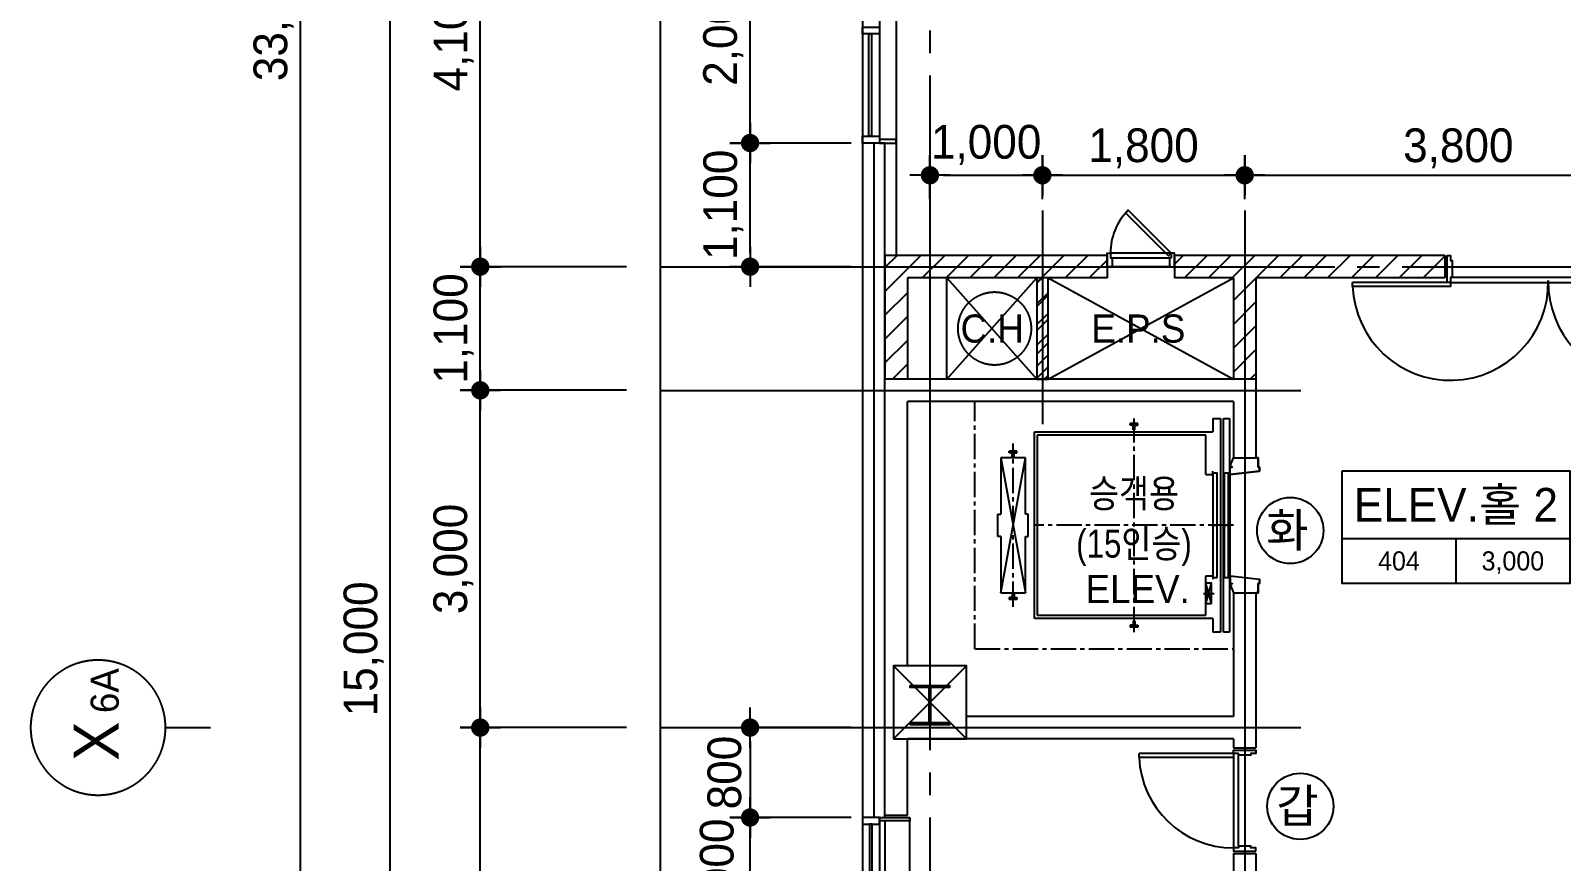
# Model space of a CAD drawing. Extents: x 14243673 to 14321835, y -1804798 to -1750552.
# Drawn here: x 14243673 to 14257290, y -1785939 to -1778549 of the extents above; entities that cross this region are included whole.
import ezdxf
from ezdxf.enums import TextEntityAlignment as Align

# ---------------------------------------------------------------- set-up
doc = ezdxf.new("R2010")
doc.units = 0
doc.header["$LTSCALE"] = 100
doc.header["$MEASUREMENT"] = 0
doc.header["$PDSIZE"] = -10
doc.linetypes.add('CEN', pattern=[66, 60, -2, 2, -2])
doc.linetypes.add('CENTER2', pattern=[1.125, 0.75, -0.125, 0.125, -0.125])
doc.layers.get('0').update_dxf_attribs({"linetype": 'CONTINUOUS'})
doc.layers.get('Defpoints').update_dxf_attribs({"linetype": 'CONTINUOUS'})
for name, color, linetype in [('0-내벽고정식', 7, 'CONTINUOUS'), ('8', 8, 'CONTINUOUS'), ('AXIS', 7, 'CEN'), ('CEN', 1, 'CEN'), ('COL', 2, 'CONTINUOUS'), ('col2', 3, 'CONTINUOUS'), ('DIM', 7, 'CONTINUOUS'), ('elev', 7, 'CONTINUOUS'), ('HAT', 5, 'CONTINUOUS'), ('HOISTWAY', 9, 'CONTINUOUS'), ('TEXT', 2, 'CONTINUOUS'), ('TEXT1', 7, 'CONTINUOUS'), ('WALL', 2, 'CONTINUOUS'), ('WALL-1', 7, 'CONTINUOUS'), ('WALLBR', 3, 'CONTINUOUS'), ('WID', 4, 'CONTINUOUS'), ('WINE', 8, 'CONTINUOUS'), ('지시선', 7, 'CONTINUOUS')]:
    doc.layers.add(name, color=color, linetype=linetype)
doc.styles.add('HY울를도M', font='HYWULM.TTF')
doc.styles.add('굴림', font='H2HDRM.TTF')
doc.styles.add('돋음', font='Dotum.ttf', dxfattribs={"height": 3})
doc.dimstyles.new('DIM100', dxfattribs={"dimtxt": 300, "dimasz": 120, "dimexe": 1, "dimexo": 100, "dimgap": 60, "dimtad": 1, "dimdec": 4, "dimzin": 0, "dimdsep": 46, "dimlunit": 6, "dimtxsty": '굴림', "dimblk": 'DOTT', "dimcen": 0.09, "dimadec": 0, "dimazin": 0, "dimtfac": 1, "dimtdec": 4, "dimtofl": 0, "dimtmove": 2, "dimatfit": 2, "dimldrblk": 'DOTT', "dimfxl": 1, "dimtolj": 1, "dimtzin": 0, "dimarcsym": 0})
doc.dimstyles.new('DIM50', dxfattribs={"dimscale": 50, "dimtxt": 3, "dimasz": 1.2, "dimexe": 1, "dimexo": 1, "dimgap": 0.6, "dimtad": 1, "dimdec": 4, "dimzin": 0, "dimdsep": 46, "dimlunit": 6, "dimtxsty": '굴림', "dimblk": 'DOTT', "dimcen": 0.09, "dimadec": 0, "dimazin": 0, "dimtfac": 1, "dimtdec": 4, "dimtofl": 0, "dimtmove": 2, "dimatfit": 2, "dimldrblk": 'DOTT', "dimfxl": 1, "dimtolj": 1, "dimtzin": 0, "dimarcsym": 0})
pattern_1 = [(45, (1561426.7, -3035737.57), (-106.0660172, 106.0660172), [])]

# ---------------------------------------------------------------- blocks, each defined once
blk = doc.blocks.new('승객용15인승')
at = {"layer": 'elev', "color": 4, "ltscale": 5}
for p, q in [((-90, -1550), (-90, 350)), ((-90, 350), (-35, 350)), ((-35, 350), (-35, -600)), ((-80, -1065), (-80, -135)), ((-80, -135), (-45, -135)), ((-45, -1065), (-45, -135)), ((-90, -600), (-45, -600)), ((-35, -600), (-35, -1550)), ((-80, -1065), (-45, -1065)), ((-35, -1550), (-90, -1550))]:
    blk.add_line(p, q, dxfattribs=at)
at = {"layer": 'elev', "color": 8, "ltscale": 5}
for p, q in [((-1994, 44), (-1994, 60)), ((-1926, 60), (-1994, 60)), ((-1968, 44), (-1994, 44)), ((-1968, 0), (-1968, 44)), ((-1952, 0), (-1952, 44)), ((-1952, 44), (-1926, 44)), ((-1926, 44), (-1926, 60)), ((-2070, 0), (-1850, -1200)), ((-2070, -1200), (-1850, 0)), ((-2070, 0), (-2070, -500)), ((-1850, 0), (-2070, 0)), ((-1850, -500), (-1850, 0)), ((-2095, -700), (-2095, -500)), ((-2095, -500), (-2070, -500)), ((-1825, -500), (-1850, -500)), ((-1825, -700), (-1825, -500)), ((-2070, -700), (-2095, -700)), ((-2070, -700), (-2070, -1200)), ((-1850, -1200), (-1850, -700)), ((-1850, -700), (-1825, -700)), ((-2070, -1200), (-1850, -1200)), ((-1968, -1200), (-1968, -1244)), ((-1952, -1200), (-1952, -1244)), ((-1994, -1244), (-1994, -1260)), ((-1968, -1244), (-1994, -1244)), ((-1926, -1260), (-1994, -1260)), ((-1952, -1244), (-1926, -1244)), ((-1926, -1244), (-1926, -1260))]:
    blk.add_line(p, q, dxfattribs=at)
at = {"layer": 'HOISTWAY', "ltscale": 5}
for p, q in [((-919, 290), (-919, 306)), ((-851, 306), (-919, 306)), ((-893, 290), (-919, 290)), ((-893, 250), (-893, 290)), ((-877, 290), (-851, 290)), ((-877, 250), (-877, 290)), ((-851, 290), (-851, 306)), ((-185, 350), (-185, 230)), ((-185, 350), (-115, 350)), ((-115, 350), (-115, -1550)), ((-1770, 230), (-185, 230)), ((-1770, -1430), (-1770, 230)), ((-245, 200), (-1745, 200)), ((-1745, 200), (-1745, -1400)), ((-893, 250), (-877, 250)), ((-245, -150), (-245, 200)), ((-185, -150), (-185, -120)), ((-180, -1065), (-180, -135)), ((-180, -135), (-145, -135)), ((-145, -1065), (-145, -135)), ((-245, -150), (-185, -150)), ((-180, -600), (-145, -600)), ((-245, -1400), (-245, -1050)), ((-245, -1050), (-185, -1050)), ((-185, -1050), (-185, -1080)), ((-180, -1065), (-145, -1065)), ((-185, -1430), (-1770, -1430)), ((-1745, -1400), (-245, -1400)), ((-893, -1490), (-919, -1490)), ((-919, -1490), (-919, -1506)), ((-893, -1450), (-877, -1450)), ((-893, -1450), (-893, -1490)), ((-877, -1450), (-877, -1490)), ((-877, -1490), (-851, -1490)), ((-851, -1490), (-851, -1506)), ((-185, -1430), (-185, -1550)), ((-851, -1506), (-919, -1506)), ((-115, -1550), (-185, -1550))]:
    blk.add_line(p, q, dxfattribs=at)
at = {"layer": 'HOISTWAY', "color": 1, "linetype": 'CENTER2', "ltscale": 3}
for p, q in [((-885, -1550), (-885, 350)), ((-1960, -1326), (-1960, 127)), ((0, -600), (-1770, -600))]:
    blk.add_line(p, q, dxfattribs=at)
at = {"layer": 'HOISTWAY', "ltscale": 200}
for p, q in [((-268, -1206), (-172, -1206)), ((-245, -1296), (-195, -1116)), ((-195, -1296), (-245, -1116))]:
    blk.add_line(p, q, dxfattribs=at)
at = {"layer": 'HOISTWAY'}
blk.add_lwpolyline([(-195, -1296), (-195, -1116), (-245, -1116), (-245, -1296)], close=True, dxfattribs=at)
blk = doc.blocks.new('DOTT')
for p, q in [((0, 1.5), (0, -1.5)), ((-1.5, 0), (1.5, 0))]:
    blk.add_line(p, q)
at = {"color": 6, "const_width": 0.68}
blk.add_lwpolyline([(-0.34, 0, 1), (0.34, 0, 1)], format="xyb", close=True, dxfattribs=at)
blk = doc.blocks.new('*D25')
at = {"layer": 'Defpoints', "color": 0, "lineweight": -3}
for p in [(14246073, -1761549), (14249273, -1761549), (14249273, -1795249)]:
    blk.add_point(p, dxfattribs=at)
at = {"layer": 'DIM', "color": 7, "lineweight": -2}
for p, q in [((14248973, -1761549), (14245973, -1761549)), ((14246073, -1795129), (14246073, -1761669)), ((14248973, -1795249), (14245973, -1795249))]:
    blk.add_line(p, q, dxfattribs=at)
at = {"layer": 'DIM', "color": 7, "lineweight": -2, "xscale": 120, "yscale": 120, "zscale": 120}
for p, rotation in [((14246073, -1761549), 90), ((14246073, -1795249), 270)]:
    blk.add_blockref('DOTT', p, dxfattribs=dict(at, rotation=rotation))
at = {"layer": 'DIM', "color": 3, "insert": (14245834, -1778399), "char_height": 300, "attachment_point": 5, "rotation": 90, "style": '굴림'}
blk.add_mtext('\\A1;33,700', dxfattribs=at)
blk = doc.blocks.new('*D29')
at = {"layer": 'Defpoints', "color": 0, "lineweight": -3}
for p in [(14246873, -1776549), (14249273, -1776549), (14249273, -1791549)]:
    blk.add_point(p, dxfattribs=at)
at = {"layer": 'DIM', "color": 7, "lineweight": -2}
for p, q in [((14248973, -1776549), (14246773, -1776549)), ((14246873, -1791429), (14246873, -1776669)), ((14248973, -1791549), (14246773, -1791549))]:
    blk.add_line(p, q, dxfattribs=at)
at = {"layer": 'DIM', "color": 7, "lineweight": -2, "xscale": 120, "yscale": 120, "zscale": 120}
for p, rotation in [((14246873, -1776549), 90), ((14246873, -1791549), 270)]:
    blk.add_blockref('DOTT', p, dxfattribs=dict(at, rotation=rotation))
at = {"layer": 'DIM', "color": 3, "insert": (14246635, -1784049), "char_height": 300, "attachment_point": 5, "rotation": 90, "style": '굴림'}
blk.add_mtext('\\A1;15,000', dxfattribs=at)
blk = doc.blocks.new('*D31')
at = {"layer": 'Defpoints', "color": 0, "lineweight": -3}
for p in [(14247673, -1776549), (14249273, -1776549), (14249273, -1780649)]:
    blk.add_point(p, dxfattribs=at)
at = {"layer": 'DIM', "color": 7, "lineweight": -2}
for p, q in [((14248973, -1776549), (14247573, -1776549)), ((14247673, -1780529), (14247673, -1776669)), ((14248973, -1780649), (14247573, -1780649))]:
    blk.add_line(p, q, dxfattribs=at)
at = {"layer": 'DIM', "color": 7, "lineweight": -2, "xscale": 120, "yscale": 120, "zscale": 120}
for p, rotation in [((14247673, -1776549), 90), ((14247673, -1780649), 270)]:
    blk.add_blockref('DOTT', p, dxfattribs=dict(at, rotation=rotation))
at = {"layer": 'DIM', "color": 3, "insert": (14247435, -1778599), "char_height": 300, "attachment_point": 5, "rotation": 90, "style": '굴림'}
blk.add_mtext('\\A1;4,100', dxfattribs=at)
blk = doc.blocks.new('*D32')
at = {"layer": 'Defpoints', "color": 0, "lineweight": -3}
for p in [(14247673, -1784749), (14249273, -1784749), (14249273, -1791549)]:
    blk.add_point(p, dxfattribs=at)
at = {"layer": 'DIM', "color": 7, "lineweight": -2}
for p, q in [((14248973, -1784749), (14247573, -1784749)), ((14247673, -1791429), (14247673, -1784869)), ((14248973, -1791549), (14247573, -1791549))]:
    blk.add_line(p, q, dxfattribs=at)
at = {"layer": 'DIM', "color": 7, "lineweight": -2, "xscale": 120, "yscale": 120, "zscale": 120}
for p, rotation in [((14247673, -1784749), 90), ((14247673, -1791549), 270)]:
    blk.add_blockref('DOTT', p, dxfattribs=dict(at, rotation=rotation))
at = {"layer": 'DIM', "color": 3, "insert": (14247434, -1788149), "char_height": 300, "attachment_point": 5, "rotation": 90, "style": '굴림'}
blk.add_mtext('\\A1;6,800', dxfattribs=at)
blk = doc.blocks.new('*D33')
at = {"layer": 'Defpoints', "color": 0, "lineweight": -3}
for p in [(14247673, -1780649), (14249273, -1780649), (14249273, -1781749)]:
    blk.add_point(p, dxfattribs=at)
at = {"layer": 'DIM', "color": 7, "lineweight": -2}
for p, q in [((14248973, -1780649), (14247573, -1780649)), ((14247673, -1781629), (14247673, -1780769)), ((14248973, -1781749), (14247573, -1781749))]:
    blk.add_line(p, q, dxfattribs=at)
at = {"layer": 'DIM', "color": 7, "lineweight": -2, "xscale": 120, "yscale": 120, "zscale": 120}
for p, rotation in [((14247673, -1780649), 90), ((14247673, -1781749), 270)]:
    blk.add_blockref('DOTT', p, dxfattribs=dict(at, rotation=rotation))
at = {"layer": 'DIM', "color": 3, "insert": (14247435, -1781199), "char_height": 300, "attachment_point": 5, "rotation": 90, "style": '굴림'}
blk.add_mtext('\\A1;1,100', dxfattribs=at)
blk = doc.blocks.new('*D34')
at = {"layer": 'Defpoints', "color": 0, "lineweight": -3}
for p in [(14247673, -1781749), (14249273, -1781749), (14249273, -1784749)]:
    blk.add_point(p, dxfattribs=at)
at = {"layer": 'DIM', "color": 7, "lineweight": -2}
for p, q in [((14248973, -1781749), (14247573, -1781749)), ((14247673, -1784629), (14247673, -1781869)), ((14248973, -1784749), (14247573, -1784749))]:
    blk.add_line(p, q, dxfattribs=at)
at = {"layer": 'DIM', "color": 7, "lineweight": -2, "xscale": 120, "yscale": 120, "zscale": 120}
for p, rotation in [((14247673, -1781749), 90), ((14247673, -1784749), 270)]:
    blk.add_blockref('DOTT', p, dxfattribs=dict(at, rotation=rotation))
at = {"layer": 'DIM', "color": 3, "insert": (14247434, -1783249), "char_height": 300, "attachment_point": 5, "rotation": 90, "style": '굴림'}
blk.add_mtext('\\A1;3,000', dxfattribs=at)
blk = doc.blocks.new('TT1')
at = {"layer": 'TEXT1'}
for p, q in [((-1013, -600), (1013, -600)), ((0, -600), (0, -1000))]:
    blk.add_line(p, q, dxfattribs=at)
blk.add_lwpolyline([(-1013, 0), (1013, 0), (1013, -1000), (-1013, -1000)], close=True, dxfattribs=at)
blk = doc.blocks.new('*D124')
at = {"layer": 'Defpoints', "color": 0, "lineweight": -3, "ltscale": 3}
for p in [(14250073, -1777549), (14251073, -1777549), (14251073, -1779549)]:
    blk.add_point(p, dxfattribs=at)
at = {"layer": 'DIM', "color": 7, "lineweight": -2, "ltscale": 3}
for p, q in [((14250973, -1777549), (14250072, -1777549)), ((14250073, -1779429), (14250073, -1777669)), ((14250973, -1779549), (14250072, -1779549))]:
    blk.add_line(p, q, dxfattribs=at)
at = {"layer": 'DIM', "color": 7, "lineweight": -2, "ltscale": 3, "xscale": 120, "yscale": 120, "zscale": 120}
for p, rotation in [((14250073, -1777549), 90), ((14250073, -1779549), 270)]:
    blk.add_blockref('DOTT', p, dxfattribs=dict(at, rotation=rotation))
at = {"layer": 'DIM', "color": 3, "ltscale": 3, "insert": (14249834, -1778549), "char_height": 300, "attachment_point": 5, "rotation": 90, "style": '굴림'}
blk.add_mtext('\\A1;2,000', dxfattribs=at)
blk = doc.blocks.new('*D125')
at = {"layer": 'Defpoints', "color": 0, "lineweight": -3, "ltscale": 3}
for p in [(14250073, -1779549), (14251073, -1779549), (14251073, -1780649)]:
    blk.add_point(p, dxfattribs=at)
at = {"layer": 'DIM', "color": 7, "lineweight": -2, "ltscale": 3}
for p, q in [((14250973, -1779549), (14250072, -1779549)), ((14250073, -1780529), (14250073, -1779669)), ((14250973, -1780649), (14250072, -1780649))]:
    blk.add_line(p, q, dxfattribs=at)
at = {"layer": 'DIM', "color": 7, "lineweight": -2, "ltscale": 3, "xscale": 120, "yscale": 120, "zscale": 120}
for p, rotation in [((14250073, -1779549), 90), ((14250073, -1780649), 270)]:
    blk.add_blockref('DOTT', p, dxfattribs=dict(at, rotation=rotation))
at = {"layer": 'DIM', "color": 3, "ltscale": 3, "insert": (14249835, -1780099), "char_height": 300, "attachment_point": 5, "rotation": 90, "style": '굴림'}
blk.add_mtext('\\A1;1,100', dxfattribs=at)
blk = doc.blocks.new('*D129')
at = {"layer": 'Defpoints', "color": 0, "lineweight": -3, "ltscale": 3}
for p in [(14251073, -1784749), (14250073, -1785549), (14251073, -1785549)]:
    blk.add_point(p, dxfattribs=at)
at = {"layer": 'DIM', "color": 7, "lineweight": -2, "ltscale": 3}
for p, q in [((14250973, -1784749), (14250072, -1784749)), ((14250073, -1784869), (14250073, -1785429)), ((14250973, -1785549), (14250072, -1785549))]:
    blk.add_line(p, q, dxfattribs=at)
at = {"layer": 'DIM', "color": 7, "lineweight": -2, "ltscale": 3, "xscale": 120, "yscale": 120, "zscale": 120}
for p, rotation in [((14250073, -1784749), 90), ((14250073, -1785549), 270)]:
    blk.add_blockref('DOTT', p, dxfattribs=dict(at, rotation=rotation))
at = {"layer": 'DIM', "color": 3, "ltscale": 3, "insert": (14249846, -1785149), "char_height": 300, "attachment_point": 5, "rotation": 90, "style": '굴림'}
blk.add_mtext('\\A1;800', dxfattribs=at)
blk = doc.blocks.new('*D130')
at = {"layer": 'Defpoints', "color": 0, "lineweight": -3, "ltscale": 3}
for p in [(14250073, -1785549), (14251073, -1785549), (14251073, -1786549)]:
    blk.add_point(p, dxfattribs=at)
at = {"layer": 'DIM', "color": 7, "lineweight": -2, "ltscale": 3}
for p, q in [((14250973, -1785549), (14250072, -1785549)), ((14250073, -1786429), (14250073, -1785669)), ((14250973, -1786549), (14250072, -1786549))]:
    blk.add_line(p, q, dxfattribs=at)
at = {"layer": 'DIM', "color": 7, "lineweight": -2, "ltscale": 3, "xscale": 120, "yscale": 120, "zscale": 120}
for p, rotation in [((14250073, -1785549), 90), ((14250073, -1786549), 270)]:
    blk.add_blockref('DOTT', p, dxfattribs=dict(at, rotation=rotation))
at = {"layer": 'DIM', "color": 3, "ltscale": 3, "insert": (14249804, -1786049), "char_height": 300, "attachment_point": 5, "rotation": 90, "style": '굴림'}
blk.add_mtext('\\A1;1,000', dxfattribs=at)
blk = doc.blocks.new('BOMBOM_S')
at = {"color": 7}
blk.add_line((0, 0.4), (0, 0), dxfattribs=at)
blk.add_lwpolyline([(-0.6, 1, 1), (0.6, 1, 1), (-0.6, 1, 1)], format="xyb", dxfattribs=at)
at = {"color": 1, "style": '돋음'}
for tag, p, height in [('X', (-0.295, 0.816), 0.4), ('N', (0.129, 0.816), 0.25)]:
    blk.add_attdef(tag, p, '', height=height, dxfattribs=at)
blk = doc.blocks.new('*D151')
at = {"layer": 'Defpoints', "color": 0, "lineweight": -3, "ltscale": 3}
for p in [(14252673, -1779836), (14251673, -1780149), (14252673, -1780149)]:
    blk.add_point(p, dxfattribs=at)
at = {"layer": 'DIM', "color": 7, "lineweight": -2, "ltscale": 3}
for p, q in [((14251673, -1780049), (14251673, -1779835)), ((14251793, -1779836), (14252553, -1779836)), ((14252673, -1780049), (14252673, -1779835))]:
    blk.add_line(p, q, dxfattribs=at)
at = {"layer": 'DIM', "color": 7, "lineweight": -2, "ltscale": 3, "xscale": 120, "yscale": 120, "zscale": 120, "rotation": 180}
blk.add_blockref('DOTT', (14251673, -1779836), dxfattribs=at)
at = {"layer": 'DIM', "color": 7, "lineweight": -2, "ltscale": 3, "xscale": 120, "yscale": 120, "zscale": 120}
blk.add_blockref('DOTT', (14252673, -1779836), dxfattribs=at)
at = {"layer": 'DIM', "color": 3, "ltscale": 3, "insert": (14252173, -1779566), "char_height": 300, "attachment_point": 5, "style": '굴림'}
blk.add_mtext('\\A1;1,000', dxfattribs=at)
blk = doc.blocks.new('*D152')
at = {"layer": 'Defpoints', "color": 0, "lineweight": -3, "ltscale": 3}
for p in [(14254473, -1779836), (14252673, -1780149), (14254473, -1780149)]:
    blk.add_point(p, dxfattribs=at)
at = {"layer": 'DIM', "color": 7, "lineweight": -2, "ltscale": 3}
for p, q in [((14252673, -1780049), (14252673, -1779835)), ((14252793, -1779836), (14254353, -1779836)), ((14254473, -1780049), (14254473, -1779835))]:
    blk.add_line(p, q, dxfattribs=at)
at = {"layer": 'DIM', "color": 7, "lineweight": -2, "ltscale": 3, "xscale": 120, "yscale": 120, "zscale": 120, "rotation": 180}
blk.add_blockref('DOTT', (14252673, -1779836), dxfattribs=at)
at = {"layer": 'DIM', "color": 7, "lineweight": -2, "ltscale": 3, "xscale": 120, "yscale": 120, "zscale": 120}
blk.add_blockref('DOTT', (14254473, -1779836), dxfattribs=at)
at = {"layer": 'DIM', "color": 3, "ltscale": 3, "insert": (14253573, -1779597), "char_height": 300, "attachment_point": 5, "style": '굴림'}
blk.add_mtext('\\A1;1,800', dxfattribs=at)
blk = doc.blocks.new('D600')
at = {"layer": 'WID'}
for p, q in [((0, -255), (0, 255)), ((80, 255), (80, -255)), ((120, -270), (120, 270))]:
    blk.add_line(p, q, dxfattribs=at)
for points in [[(90, 300), (120, 300), (120, 270), (80, 270), (80, 255), (0, 255), (0, 270), (0, 270), (0, 300), (90, 300)], [(120, -270), (97, -247), (478, 135), (502, 112)], [(90, -300), (120, -300), (120, -270), (80, -270), (80, -255), (0, -255), (0, -270), (0, -270), (0, -300), (90, -300)]]:
    blk.add_lwpolyline(points, dxfattribs=at)
blk.add_lwpolyline([(120, -270), (502, 112, 0.198912), (120, 270, 0.198912)], format="xyb", dxfattribs=at)
blk = doc.blocks.new('*D164')
at = {"layer": 'Defpoints', "color": 0, "lineweight": -3, "ltscale": 3}
for p in [(14258273, -1779836), (14254473, -1780149), (14258273, -1780149)]:
    blk.add_point(p, dxfattribs=at)
at = {"layer": 'DIM', "color": 7, "lineweight": -2, "ltscale": 3}
for p, q in [((14254473, -1780049), (14254473, -1779835)), ((14254593, -1779836), (14258153, -1779836)), ((14258273, -1780049), (14258273, -1779835))]:
    blk.add_line(p, q, dxfattribs=at)
at = {"layer": 'DIM', "color": 7, "lineweight": -2, "ltscale": 3, "xscale": 120, "yscale": 120, "zscale": 120, "rotation": 180}
blk.add_blockref('DOTT', (14254473, -1779836), dxfattribs=at)
at = {"layer": 'DIM', "color": 7, "lineweight": -2, "ltscale": 3, "xscale": 120, "yscale": 120, "zscale": 120}
blk.add_blockref('DOTT', (14258273, -1779836), dxfattribs=at)
at = {"layer": 'DIM', "color": 3, "ltscale": 3, "insert": (14256373, -1779597), "char_height": 300, "attachment_point": 5, "style": '굴림'}
blk.add_mtext('\\A1;3,800', dxfattribs=at)

msp = doc.modelspace()

# ---------------------------------------------------------------- hatches: boundary and pattern name
at = {"layer": 'HAT', "lineweight": -3, "ltscale": 200}
h = msp.add_hatch(dxfattribs=at)
h.set_pattern_fill('_USER,N', color=256, scale=150, angle=45, style=0, pattern_type=0)
h.set_pattern_definition(pattern_1)
h.paths.add_polyline_path([(14251273.21251, -1780549.19177), (14253248.21251, -1780549.19177), (14253248.21251, -1780749.19177), (14251473.21251, -1780749.19177), (14251473.21251, -1781649.19177), (14251273.21251, -1781649.19177), (14251273.21251, -1780549.19177)])
h = msp.add_hatch(dxfattribs=at)
h.set_pattern_fill('_USER,N', color=256, scale=150, angle=45, style=0, pattern_type=0)
h.set_pattern_definition(pattern_1)
h.paths.add_polyline_path([(14253848.21251, -1780549.19177), (14253848.21251, -1780749.19177), (14254373.21251, -1780749.19177), (14254373.21251, -1781649.19177), (14254573.21251, -1781649.19177), (14254573.21251, -1780749.19177), (14256253.21251, -1780749.19177), (14256253.21251, -1780549.19177)])
at = {"layer": 'HAT'}
h = msp.add_hatch(dxfattribs=at)
h.set_pattern_fill('_USER', color=256, scale=130, angle=45, style=0, pattern_type=0)
h.set_pattern_definition([(45, (13330882.55, -2364625.65), (-91.923882, 91.923882), [])])
h.paths.add_polyline_path([(14252623.21251, -1781649.19177), (14252723.21251, -1781649.19177), (14252723.21251, -1780749.19177), (14252623.21251, -1780749.19177)])
at = {"layer": 'HAT', "lineweight": -3, "ltscale": 200}
h = msp.add_hatch(dxfattribs=at)
h.set_pattern_fill('_USER,N', color=256, scale=150, angle=45, style=0, pattern_type=0)
h.set_pattern_definition(pattern_1)
h.paths.add_polyline_path([(14252623.21251, -1781649.19177), (14252723.21251, -1781649.19177), (14252723.21251, -1780749.19177), (14252623.21251, -1780749.19177)])

# ---------------------------------------------------------------- linework, layer by layer
at = {"layer": '0-내벽고정식'}
msp.add_line((14251373.21251, -1779549.19177), (14251373.21251, -1780549.19177), dxfattribs=at)
at = {"layer": '8'}
for p, q in [((14254340.21251, -1782499.19177), (14254340.21251, -1783399.19177)), ((14254340.21251, -1783399.19177), (14254340.21251, -1782499.19177))]:
    msp.add_line(p, q, dxfattribs=at)
at = {"layer": 'CEN', "linetype": 'CEN'}
for p, q in [((14251673.21251, -1759149.19177), (14251673.21251, -1799049.19177)), ((14251673.21251, -1759149.19177), (14251673.21251, -1799049.19177)), ((14252673.21251, -1780149.19177), (14252673.21251, -1782049.19177)), ((14254473.21251, -1780149.19177), (14254473.21251, -1799049.19177)), ((14249273.21251, -1780649.19177), (14262173.21251, -1780649.19177)), ((14251823.21251, -1781649.19177), (14251823.21251, -1780749.19177)), ((14251823.21251, -1781649.19177), (14251823.21251, -1780749.19177)), ((14251823.21251, -1781649.19177), (14252623.21251, -1780749.19177)), ((14251823.21251, -1780749.19177), (14252623.21251, -1781649.19177)), ((14252723.21251, -1781649.19177), (14254373.21251, -1780749.19177)), ((14252723.21251, -1780749.19177), (14254373.21251, -1781649.19177)), ((14249273.21251, -1781749.19177), (14254973.21251, -1781749.19177)), ((14249273.21251, -1784749.19177), (14254973.21251, -1784749.19177))]:
    msp.add_line(p, q, dxfattribs=at)
msp.add_circle((14252248.21251, -1781199.19177), 325, dxfattribs=at)
at = {"layer": 'COL'}
msp.add_line((14254373.21251, -1782349.19177), (14254573.21251, -1782349.19177), dxfattribs=at)
for points in [[(14251998.21251, -1784649.19177), (14251998.21251, -1784199.19177), (14251473.21251, -1784199.19177)], [(14251273.21251, -1785529.19177), (14251473.21251, -1785529.19177)]]:
    msp.add_lwpolyline(points, dxfattribs=at)
at = {"layer": 'col2'}
msp.add_lwpolyline([(14251498.21251, -1784724.19177), (14251498.21251, -1784705.19177), (14251667.21251, -1784705.19177), (14251667.21251, -1784393.19177), (14251498.21251, -1784393.19177), (14251498.21251, -1784374.19177), (14251848.21251, -1784374.19177), (14251848.21251, -1784393.19177), (14251679.21251, -1784393.19177), (14251679.21251, -1784705.19177), (14251848.21251, -1784705.19177), (14251848.21251, -1784724.19177)], close=True, dxfattribs=at)
at = {"layer": 'Defpoints'}
for p, q in [((14251348.21251, -1784849.19177), (14251998.21251, -1784199.19177)), ((14251998.21251, -1784849.19177), (14251348.21251, -1784199.19177))]:
    msp.add_line(p, q, dxfattribs=at)
at = {"layer": 'Defpoints', "color": 76}
msp.add_lwpolyline([(14249273.21251, -1799049.19177), (14313273.21251, -1799049.19177), (14313273.21251, -1759149.19177), (14249273.21251, -1759149.19177)], close=True, dxfattribs=at)
at = {"layer": 'Defpoints'}
msp.add_lwpolyline([(14251348.21251, -1784849.19177), (14251998.21251, -1784849.19177), (14251998.21251, -1784199.19177), (14251348.21251, -1784199.19177)], close=True, dxfattribs=at)
at = {"layer": 'elev', "color": 8, "linetype": 'CENTER2', "ltscale": 3}
for q in [(14252073.21251, -1781849.19177), (14254373.21251, -1784049.19177)]:
    msp.add_line((14252073.21251, -1784049.19177), q, dxfattribs=at)
at = {"layer": 'elev'}
for p, q in [((14254340.21251, -1782429.19177), (14254373.21251, -1782349.19177)), ((14254340.21251, -1783469.19177), (14254373.21251, -1783549.19177))]:
    msp.add_line(p, q, dxfattribs=at)
at = {"layer": 'elev', "color": 4}
for points in [[(14254605.21251, -1782429.19177), (14254593.21251, -1782429.19177), (14254593.21251, -1782349.19177), (14254573.21251, -1782349.19177), (14254573.21251, -1782349.19177), (14254591.21251, -1782349.19177), (14254591.21251, -1782431.19177), (14254603.21251, -1782431.19177), (14254603.21251, -1782467.40755), (14254342.21251, -1782496.94991), (14254342.21251, -1782431.19177), (14254360.33964, -1782431.19177), (14254360.33964, -1782429.19177), (14254340.21251, -1782429.19177), (14254340.21251, -1782499.19177), (14254605.21251, -1782469.19177)], [(14254605.21251, -1783469.19177), (14254593.21251, -1783469.19177), (14254593.21251, -1783549.19177), (14254573.21251, -1783549.19177), (14254573.21251, -1783549.19177), (14254591.21251, -1783549.19177), (14254591.21251, -1783467.19177), (14254603.21251, -1783467.19177), (14254603.21251, -1783430.976), (14254342.21251, -1783401.43364), (14254342.21251, -1783467.19177), (14254360.33964, -1783467.19177), (14254360.33964, -1783469.19177), (14254340.21251, -1783469.19177), (14254340.21251, -1783399.19177), (14254605.21251, -1783429.19177)]]:
    msp.add_lwpolyline(points, close=True, dxfattribs=at)
at = {"layer": 'WALL'}
for p, q in [((14251273.21251, -1785529.19177), (14251273.21251, -1781649.19177)), ((14254573.21251, -1781649.19177), (14251273.21251, -1781649.19177)), ((14254573.21251, -1781649.19177), (14254573.21251, -1782349.19177)), ((14251473.21251, -1784199.19177), (14251473.21251, -1781849.19177)), ((14254373.21251, -1781849.19177), (14251473.21251, -1781849.19177)), ((14254373.21251, -1781849.19177), (14254373.21251, -1782349.19177)), ((14254373.21251, -1783549.19177), (14254373.21251, -1784649.19177)), ((14254373.21251, -1783549.19177), (14254573.21251, -1783549.19177)), ((14254573.21251, -1783549.19177), (14254573.21251, -1784929.19177)), ((14254373.21251, -1784649.19177), (14251998.21251, -1784649.19177)), ((14254373.21251, -1784849.19177), (14251473.21251, -1784849.19177)), ((14251473.21251, -1785529.19177), (14251473.21251, -1784849.19177)), ((14254373.21251, -1784849.19177), (14254373.21251, -1784929.19177)), ((14254373.21251, -1784929.19177), (14254573.21251, -1784929.19177)), ((14254373.21251, -1785869.19177), (14254373.21251, -1791749.19177)), ((14254373.21251, -1785869.19177), (14254573.21251, -1785869.19177)), ((14254573.21251, -1785869.19177), (14254573.21251, -1791224.19177))]:
    msp.add_line(p, q, dxfattribs=at)
at = {"layer": 'WALL-1', "color": 4}
for p, q in [((14251073.21251, -1779549.19177), (14251073.21251, -1785549.19177)), ((14251273.21251, -1779549.19177), (14251073.21251, -1779549.19177)), ((14251173.21251, -1779549.19177), (14251173.21251, -1785549.19177)), ((14251273.21251, -1785549.19177), (14251273.21251, -1779549.19177)), ((14254418.21251, -1784994.19177), (14254418.21251, -1784979.19177)), ((14251273.21251, -1785579.19177), (14251273.21251, -1786519.19177))]:
    msp.add_line(p, q, dxfattribs=at)
at = {"layer": 'WALLBR'}
for p, q in [((14253248.21251, -1780549.19177), (14251273.21251, -1780549.19177)), ((14251273.21251, -1780549.19177), (14251273.21251, -1781649.19177)), ((14253248.21251, -1780549.19177), (14253248.21251, -1780749.19177)), ((14254573.21251, -1780549.19177), (14253848.21251, -1780549.19177)), ((14253848.21251, -1780549.19177), (14253848.21251, -1780749.19177)), ((14256253.21251, -1780549.19177), (14254573.21251, -1780549.19177)), ((14256253.21251, -1780549.19177), (14256253.21251, -1780749.19177)), ((14253248.21251, -1780749.19177), (14251473.21251, -1780749.19177)), ((14251473.21251, -1780749.19177), (14251473.21251, -1781649.19177)), ((14254373.21251, -1780749.19177), (14253848.21251, -1780749.19177)), ((14254373.21251, -1780749.19177), (14254373.21251, -1781649.19177)), ((14254573.21251, -1780749.19177), (14254573.21251, -1781649.19177)), ((14256253.21251, -1780749.19177), (14254573.21251, -1780749.19177))]:
    msp.add_line(p, q, dxfattribs=at)
msp.add_lwpolyline([(14252623.21251, -1781649.19177), (14252723.21251, -1781649.19177), (14252723.21251, -1780749.19177), (14252623.21251, -1780749.19177)], close=True, dxfattribs=at)
at = {"layer": 'WID', "color": 8}
for p, q in [((14251073.21251, -1785549.19177), (14251073.21251, -1786549.19177)), ((14251223.21251, -1785549.19177), (14251223.21251, -1786549.19177)), ((14251493.21251, -1786519.19177), (14251493.21251, -1785549.19177))]:
    msp.add_line(p, q, dxfattribs=at)
at = {"layer": 'WID'}
for points in [[(14251223.21251, -1778519.19177), (14251223.21251, -1778579.19177), (14251073.21251, -1778579.19177), (14251073.21251, -1778519.19177)], [(14251154.21042, -1779489.35), (14251130.21251, -1779489.19177), (14251130.21332, -1778579.19177), (14251154.21332, -1778579.19177)], [(14251223.21251, -1779489.19177), (14251223.21251, -1779549.19177), (14251073.21251, -1779549.19177), (14251073.21251, -1779489.19177)], [(14251373.21251, -1779549.19177), (14251373.21251, -1779519.19177), (14251223.21251, -1779519.19177), (14251223.21251, -1779549.19177)], [(14251223.21251, -1785609.19177), (14251223.21251, -1785549.19177), (14251073.21251, -1785549.19177), (14251073.21251, -1785609.19177)], [(14251493.21251, -1785549.19177), (14251493.21251, -1785579.19177), (14251223.21251, -1785579.19177), (14251223.21251, -1785549.19177)], [(14251136.21251, -1785609.19177), (14251136.21251, -1786489.19177), (14251160.21251, -1786489.19177), (14251160.21251, -1785609.19177)]]:
    msp.add_lwpolyline(points, close=True, dxfattribs=at)
for points in [[(14256273.21251, -1780759.19177), (14256273.21251, -1780549.19177), (14256303.21251, -1780549.19177), (14256303.21251, -1780594.19177), (14256318.21251, -1780594.19177), (14256318.21251, -1780744.19177), (14256303.21251, -1780744.19177), (14256303.21251, -1780789.19177), (14256273.21251, -1780789.19177), (14256273.21251, -1780759.19177)], [(14256303.21251, -1780789.19177), (14256303.21251, -1780824.19177), (14255432.92189, -1780824.19177), (14255432.92189, -1780789.19177)], [(14256303.21251, -1780789.19177), (14255432.92189, -1780789.19177)], [(14254373.21251, -1784979.19177), (14254373.21251, -1785014.19177), (14253533.86433, -1785014.19177), (14253533.86433, -1784979.19177)], [(14254373.21251, -1784979.19177), (14253533.86433, -1784979.19177)], [(14254573.21251, -1784949.19177), (14254573.21251, -1784949.19177), (14254573.21251, -1784979.19177), (14254528.21251, -1784979.19177), (14254528.21251, -1784994.19177), (14254418.21251, -1784994.19177), (14254418.21251, -1784979.19177), (14254373.21251, -1784979.19177), (14254373.21251, -1784949.19177), (14254573.21251, -1784949.19177)], [(14254573.21251, -1785849.19177), (14254573.21251, -1785849.19177), (14254573.21251, -1785819.19177), (14254528.21251, -1785819.19177), (14254528.21251, -1785804.19177), (14254418.21251, -1785804.19177), (14254418.21251, -1785819.19177), (14254373.21251, -1785819.19177), (14254373.21251, -1785849.19177), (14254573.21251, -1785849.19177)]]:
    msp.add_lwpolyline(points, dxfattribs=at)
for centre, radius, start, end in [((14256302.86541, -1780789.36538), 870.64034, 182.292493966, 1.057024662), ((14258044.45523, -1780788.71266), 871.23328, 178.89205271, 267.61584623), ((14254373.26857, -1784979.05235), 840.13942, 182.397135332, 269.996177015)]:
    msp.add_arc(centre, radius, start, end, dxfattribs=at)
at = {"layer": 'WINE'}
for p, q in [((14251073.21251, -1777549.19177), (14251073.21251, -1779549.19177)), ((14251223.21251, -1777549.19177), (14251223.21251, -1779549.19177)), ((14251373.21251, -1777549.19177), (14251373.21251, -1779549.19177))]:
    msp.add_line(p, q, dxfattribs=at)
at = {"layer": 'WINE', "lineweight": -3, "ltscale": 200}
for p, q in [((14256303.21251, -1780789.19178), (14258008.21251, -1780789.19178)), ((14258028.21251, -1780744.19178), (14256318.21251, -1780744.19178)), ((14254418.21251, -1785804.19177), (14254418.21251, -1784994.19177)), ((14254373.21251, -1785014.19177), (14254373.21251, -1785819.19177))]:
    msp.add_line(p, q, dxfattribs=at)
at = {"layer": '지시선'}
for centre in [(14254877.93125, -1782996.20441), (14254967.69627, -1785449.19177)]:
    msp.add_circle(centre, 294.48376, dxfattribs=at)

# ---------------------------------------------------------------- block references
at = {"layer": 'AXIS', "xscale": 1000, "yscale": 1000, "zscale": 1000, "rotation": 90}
msp.add_blockref('BOMBOM_S', (14245273.21251, -1784749.19177), dxfattribs=at).add_auto_attribs({'X': 'X', 'N': '6A'})
at = {"layer": 'elev'}
msp.add_blockref('승객용15인승', (14254373.21251, -1782349.19177), dxfattribs=at)
at = {"layer": 'TEXT1'}
msp.add_blockref('TT1', (14256351.48128, -1782466.48127), dxfattribs=at)
at = {"layer": 'WID', "rotation": 90}
msp.add_blockref('D600', (14253548.21251, -1780649.19177), dxfattribs=at)

# ---------------------------------------------------------------- texts
at = {"layer": 'TEXT', "style": 'HY울를도M'}
for s, p in [('C.H', (14252227.01301, -1781199.19177)), ('E.P.S', (14253527.01301, -1781199.19177)), ('ELEV.', (14253521.33949, -1783516.49615))]:
    msp.add_text(s, height=250, dxfattribs=at).set_placement(p, align=Align.MIDDLE)
at = {"layer": 'TEXT', "style": 'HY울를도M', "width": 0.85}
for s, p in [('승객용', (14253488.21251, -1782663.80777)), ('(15인승)', (14253488.21251, -1783134.00787))]:
    msp.add_text(s, height=250, dxfattribs=at).set_placement(p, align=Align.MIDDLE)
at = {"layer": 'TEXT1', "style": 'HY울를도M'}
msp.add_text('ELEV.홀 2', height=300, dxfattribs=at).set_placement((14256351.48128, -1782917.27135), align=Align.CENTER)
for s, p in [('화', (14254664.47233, -1783143.13065)), ('갑', (14254754.23735, -1785595.47459))]:
    msp.add_text(s, height=300, dxfattribs=at).set_placement(p)
at = {"layer": 'TEXT1', "color": 2, "style": 'HY울를도M'}
msp.add_text('404', height=170, dxfattribs=at).set_placement((14255844.73333, -1783266.40127), align=Align.MIDDLE_CENTER)
at = {"layer": 'TEXT1', "style": 'HY울를도M'}
msp.add_text('3,000', height=170, dxfattribs=at).set_placement((14256858.22924, -1783266.40127), align=Align.MIDDLE_CENTER)

# ---------------------------------------------------------------- dimensions: what is measured, and where the dimension line sits
at = {"layer": 'DIM'}
for base, p1, p2, picture, middle in [((14246073.21251, -1761549.19177), (14249273.21251, -1795249.19177), (14249273.21251, -1761549.19177), '*D25', (14245834.17429, -1778399.19177)), ((14246873.21251, -1776549.19177), (14249273.21251, -1791549.19177), (14249273.21251, -1776549.19177), '*D29', (14246634.5442, -1784049.19177)), ((14247673.21251, -1776549.19177), (14249273.21251, -1780649.19177), (14249273.21251, -1776549.19177), '*D31', (14247434.5442, -1778599.19177)), ((14247673.21251, -1780649.19177), (14249273.21251, -1781749.19177), (14249273.21251, -1780649.19177), '*D33', (14247434.5442, -1781199.19177)), ((14247673.21251, -1781749.19177), (14249273.21251, -1784749.19177), (14249273.21251, -1781749.19177), '*D34', (14247434.17429, -1783249.19177)), ((14247673.21251, -1784749.19177), (14249273.21251, -1791549.19177), (14249273.21251, -1784749.19177), '*D32', (14247434.17429, -1788149.19177))]:
    dim = msp.add_linear_dim(base=base, p1=p1, p2=p2, angle=90, dimstyle='DIM50', override={"dimscale": 100, "dimexo": 3}, dxfattribs=at)
    dim.commit()
    dim.dimension.update_dxf_attribs({"geometry": picture, "text_midpoint": middle})
at = {"layer": 'DIM', "ltscale": 3}
for base, p1, p2, angle, picture, middle in [((14250073.21251, -1777549.19177), (14251073.21251, -1779549.19177), (14251073.21251, -1777549.19177), 90, '*D124', (14249834.17429, -1778549.19177)), ((14250073.21251, -1779549.19177), (14251073.21251, -1780649.19177), (14251073.21251, -1779549.19177), 90, '*D125', (14249834.5442, -1780099.19177)), ((14250073.21251, -1785549.19177), (14251073.21251, -1784749.19177), (14251073.21251, -1785549.19177), 270, '*D129', (14249846.19648, -1785149.19177)), ((14250073.21251, -1785549.19177), (14251073.21251, -1786549.19177), (14251073.21251, -1785549.19177), 90, '*D130', (14249803.5442, -1786049.19177))]:
    dim = msp.add_linear_dim(base=base, p1=p1, p2=p2, angle=angle, dimstyle='DIM100', dxfattribs=at)
    dim.commit()
    dim.dimension.update_dxf_attribs({"geometry": picture, "text_midpoint": middle})
for base, p1, p2, picture, middle in [((14252673.21251, -1779835.81677), (14251673.21251, -1780149.19177), (14252673.21251, -1780149.19177), '*D151', (14252173.21251, -1779566.14846)), ((14254473.21251, -1779835.81677), (14252673.21251, -1780149.19177), (14254473.21251, -1780149.19177), '*D152', (14253573.21251, -1779597.14846)), ((14258273.21251, -1779835.81677), (14254473.21251, -1780149.19177), (14258273.21251, -1780149.19177), '*D164', (14256373.21251, -1779596.77855))]:
    dim = msp.add_linear_dim(base=base, p1=p1, p2=p2, dimstyle='DIM100', dxfattribs=at)
    dim.commit()
    dim.dimension.update_dxf_attribs({"geometry": picture, "text_midpoint": middle})

doc.saveas('drawing.dxf')
